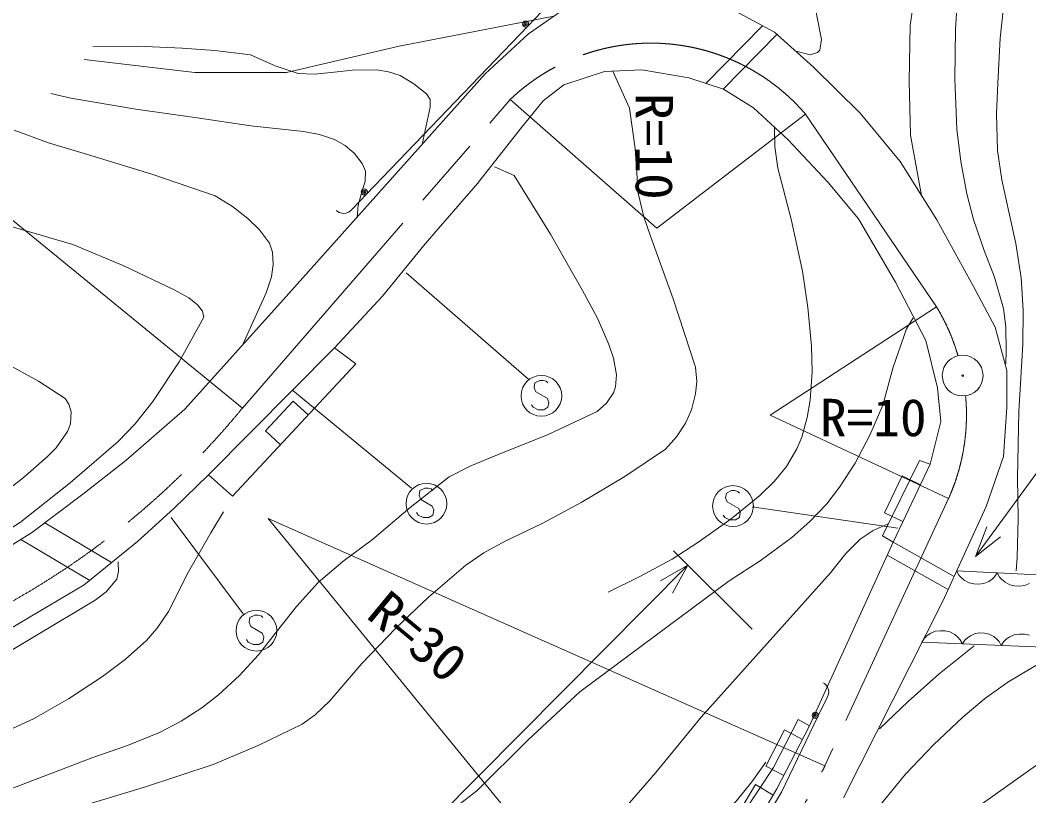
# Model space of a CAD drawing. Units: millimetres, scale not verified. Extents: x 40000 to 680000, y 20000 to 380000.
# Drawn here: x 208698 to 258182, y 281522 to 319555 of the extents above; entities that cross this region are included whole.
import ezdxf
from ezdxf.enums import TextEntityAlignment as Align

# ---------------------------------------------------------------- set-up
doc = ezdxf.new("R2010")
doc.units = ezdxf.units.MM
doc.header["$LTSCALE"] = 1000
doc.linetypes.add('CHAIN', pattern=[18.5, 12, -1.5, 3.5, -1.5])
for name, color, linetype, lineweight in [('M-BGD', 7, 'Continuous', 13), ('M-BGD-EXST', 7, 'Continuous', 13), ('M-BMK', 2, 'CHAIN', 13), ('M-BMK-SRVR', 3, 'Continuous', 13), ('M-STR-HTXT', 7, 'Continuous', 13)]:
    doc.layers.add(name, color=color, linetype=linetype, lineweight=lineweight)
doc.styles.add('ＭＳ ゴシック', font='')
doc.styles.get('ＭＳ ゴシック').set_extended_font_data('MS Gothic')

msp = doc.modelspace()

# ---------------------------------------------------------------- linework, layer by layer
at = {"layer": 'M-BGD'}
for p, q in [((234887, 319752), (227287, 318275)), ((234296, 319977), (233603, 319257)), ((233643, 318884), (235401, 320110)), ((243576, 320110), (245702, 318966)), ((233603, 319257), (225691, 311029)), ((245122, 319278), (242332, 316456)), ((231517, 316922), (233643, 318884)), ((245827, 318854), (243182, 316178)), ((245702, 318966), (247623, 317249)), ((227287, 318275), (221770, 316988)), ((217265, 316988), (211840, 317632)), ((247623, 317249), (249913, 315001)), ((221770, 316988), (217265, 316988)), ((221606, 305839), (231517, 316922)), ((235362, 316384), (237365, 317037)), ((237365, 317037), (239194, 317125)), ((239194, 317125), (241503, 316733)), ((241503, 316733), (243201, 316167)), ((234361, 315600), (235362, 316384)), ((243201, 316167), (244682, 315252)), ((233228, 314207), (234361, 315600)), ((244682, 315252), (246380, 313684)), ((249913, 315001), (251875, 312630)), ((231138, 311550), (233228, 314207)), ((246380, 313684), (248340, 311594)), ((251875, 312630), (253673, 309768)), ((228569, 308589), (231138, 311550)), ((248340, 311594), (249820, 309808)), ((225691, 311029), (224998, 310308)), ((224998, 310308), (224887, 310193)), ((224265, 310181), (224222, 310222)), ((224351, 310126), (224265, 310181)), ((224479, 310086), (224351, 310126)), ((224579, 310074), (224479, 310086)), ((224677, 310090), (224579, 310074)), ((224804, 310135), (224677, 310090)), ((224887, 310193), (224804, 310135)), ((249820, 309808), (251649, 306716)), ((253673, 309768), (255472, 306498)), ((226478, 306020), (228569, 308589)), ((251649, 306716), (253130, 303842)), ((255472, 306498), (256535, 304495)), ((216772, 300488), (221606, 305839)), ((224127, 303494), (226478, 306020)), ((256535, 304495), (257107, 302369)), ((253130, 303842), (253696, 301534)), ((217943, 297266), (224127, 303494)), ((224127, 303494), (225172, 302710)), ((225172, 302710), (219119, 296221)), ((257107, 302369), (257107, 300571)), ((253696, 301534), (253870, 299879)), ((222096, 300879), (220732, 299417)), ((222827, 300197), (222096, 300879)), ((213884, 297965), (216772, 300488)), ((257107, 300571), (256944, 298159)), ((253870, 299879), (253348, 297789)), ((220732, 299417), (221463, 298734)), ((211839, 296363), (213884, 297965)), ((250996, 294262), (252825, 297963)), ((252825, 297963), (253348, 297789)), ((256944, 298159), (256085, 295706)), ((253348, 297789), (251519, 293957)), ((217943, 297266), (216244, 295612)), ((219119, 296221), (217943, 297266)), ((251961, 297206), (251100, 295401)), ((252864, 296775), (251961, 297206)), ((209254, 294417), (211839, 296363)), ((216244, 295612), (214459, 294000)), ((256085, 295706), (253959, 291072)), ((251100, 295401), (252002, 294970)), ((209903, 294906), (213181, 292956)), ((206701, 292837), (209254, 294417)), ((208729, 294092), (212109, 292081)), ((214459, 294000), (211846, 291866)), ((251519, 293957), (247425, 284946)), ((251519, 293957), (250996, 294262)), ((254512, 292277), (251519, 293957)), ((254219, 291638), (251228, 293317)), ((254638, 292552), (276642, 291471)), ((254638, 292552), (254748, 292347)), ((256506, 292260), (256636, 292454)), ((256636, 292454), (256746, 292248)), ((254748, 292347), (254862, 292221)), ((254862, 292221), (255016, 292093)), ((255016, 292093), (255250, 291961)), ((255250, 291961), (255488, 291910)), ((255969, 291926), (256215, 292034)), ((256215, 292034), (256381, 292146)), ((256381, 292146), (256506, 292260)), ((256746, 292248), (256860, 292123)), ((256860, 292123), (257014, 291995)), ((257014, 291995), (257248, 291863)), ((211846, 291866), (209625, 290560)), ((255488, 291910), (255728, 291898)), ((255728, 291898), (255969, 291926)), ((257248, 291863), (257485, 291812)), ((257485, 291812), (257725, 291800)), ((257725, 291800), (257967, 291828)), ((257967, 291828), (258212, 291936)), ((253959, 291072), (249095, 281425)), ((209625, 290560), (207376, 289219)), ((253346, 289480), (253181, 289366)), ((253591, 289589), (253346, 289480)), ((253832, 289619), (253591, 289589)), ((254072, 289609), (253832, 289619)), ((254310, 289559), (254072, 289609)), ((254545, 289429), (254310, 289559)), ((255556, 289479), (255324, 289374)), ((255785, 289507), (255556, 289479)), ((256013, 289497), (255785, 289507)), ((256239, 289450), (256013, 289497)), ((253056, 289252), (252928, 289057)), ((276307, 288072), (252943, 289056)), ((253181, 289366), (253056, 289252)), ((254700, 289302), (254545, 289429)), ((254815, 289177), (254700, 289302)), ((254926, 288973), (254815, 289177)), ((255048, 289158), (254926, 288973)), ((255167, 289267), (255048, 289158)), ((255324, 289374), (255167, 289267)), ((256462, 289326), (256239, 289450)), ((256610, 289206), (256462, 289326)), ((256719, 289087), (256610, 289206)), ((256825, 288893), (256719, 289087)), ((256953, 289087), (256825, 288893)), ((257078, 289202), (256953, 289087)), ((257243, 289315), (257078, 289202)), ((257488, 289425), (257243, 289315)), ((257729, 289455), (257488, 289425)), ((257969, 289445), (257729, 289455)), ((258207, 289395), (257969, 289445)), ((248084, 287066), (248156, 287031)), ((248156, 287031), (248246, 286943)), ((248246, 286943), (248310, 286845)), ((248310, 286845), (248357, 286712)), ((248367, 286596), (248342, 286452)), ((248357, 286712), (248367, 286596)), ((248272, 286308), (247837, 285408)), ((248342, 286452), (248272, 286308)), ((245649, 282910), (246869, 285265)), ((247837, 285408), (246044, 281702)), ((246869, 285265), (247425, 284946)), ((246196, 284751), (245273, 282977)), ((247425, 284946), (245818, 281858)), ((247083, 284289), (246196, 284751)), ((244177, 280681), (245649, 282910)), ((245273, 282977), (246159, 282515)), ((244781, 282074), (243752, 280359)), ((245638, 281559), (244781, 282074)), ((245818, 281858), (244430, 279545)), ((246044, 281702), (244669, 279431))]:
    msp.add_line(p, q, dxfattribs=at)
for points in [[(256507, 327564), (255650, 324671), (254848, 321565), (254665, 320383), (254577, 319118), (254559, 316662), (254652, 314214), (254841, 312625), (255134, 311032), (255471, 309779), (255996, 308269), (256490, 306957), (256937, 305423), (257051, 304521), (257072, 303318), (257057, 302710)], [(258157, 326664), (257531, 323730), (256983, 320658), (256780, 318671), (256662, 316472), (256602, 314958), (256652, 313162), (256864, 311730), (257207, 310163), (257551, 308597), (257810, 306918), (257906, 305319), (257893, 303663), (257697, 300365), (257619, 297112), (257666, 295112), (257605, 293213), (257557, 292561)], [(252589, 320873), (252361, 319289), (252312, 316565), (252377, 313919), (252912, 310963)], [(247717, 320113), (247941, 318942), (248011, 318615), (247922, 318080), (247811, 317964), (247457, 317862), (246811, 318014)], [(212255, 318264), (214456, 318273), (216648, 318180), (218249, 318075), (219994, 317850), (221205, 317309), (222339, 316937), (223131, 316911), (223950, 316988), (224978, 317096), (226190, 317113), (226776, 317025), (227335, 316840), (228016, 316432), (228632, 315938), (228808, 315664), (228813, 315288), (228417, 313455)], [(211714, 281013), (214803, 281938), (218161, 283062), (220373, 283984), (222535, 285037), (223175, 285499), (223897, 286176), (225467, 288006), (227121, 289749), (228733, 291263), (230560, 292829), (231446, 293432), (232493, 294010), (234304, 294872), (236228, 295906), (238363, 297180), (240357, 298517), (240894, 299120), (241334, 299800), (241626, 300453), (241835, 301241), (241889, 301844), (241824, 302539), (240732, 305889), (239621, 308961), (239290, 309908), (239022, 311070), (238871, 313267), (238596, 315239), (237770, 317056)], [(225233, 309895), (225281, 310492), (225492, 311253), (225618, 311638), (225632, 312154), (225483, 312525), (225107, 313014), (224639, 313407), (224116, 313697), (223379, 313947), (222594, 314100), (220014, 314381), (217384, 314772), (214369, 315187), (211188, 315733), (210205, 315964)], [(245701, 314347), (245727, 313345), (245861, 312302), (246516, 309800), (247076, 307251), (247347, 305470), (247524, 303567), (247549, 302314), (247452, 300917), (247314, 300073), (247046, 299107), (246805, 298536), (246290, 297676), (245698, 296949), (244981, 296252), (243574, 295109), (241951, 293936), (240678, 293133), (239096, 292277), (237539, 291514)], [(208405, 314164), (210096, 313548), (211999, 312971), (215159, 312007), (218265, 310939), (219120, 310418), (219868, 309835), (220445, 309275), (220931, 308617), (221072, 308181), (221107, 307574), (221021, 306966), (220766, 306190), (219600, 303618)], [(207948, 281756), (212262, 283396), (213964, 283981), (215539, 284629), (216604, 285190), (217614, 285842), (218430, 286472), (219460, 287421), (220391, 288441), (221387, 289706), (222251, 290809), (223318, 291984), (224533, 293011), (225981, 294091), (227826, 295665), (229737, 297160), (230805, 297705), (232109, 298243), (234596, 299236), (237006, 300366), (237468, 300782), (237804, 301274), (237909, 301579), (237952, 302168), (237803, 302987), (237584, 303653), (237014, 304937), (236281, 306302), (234723, 309063), (232938, 311942), (231974, 312365)], [(203376, 291402), (204451, 292306), (205435, 293010), (207189, 293971), (208710, 294944), (211150, 296876), (213504, 298896), (214332, 299768), (215213, 300857), (216496, 302809), (217711, 304993), (217638, 305279), (217402, 305602), (216977, 305935), (216258, 306333), (213783, 307505), (211281, 308557), (205615, 310203)], [(189445, 287927), (198235, 291638), (201916, 293201), (205448, 294824), (206566, 295459), (207722, 296246), (208835, 297101), (210023, 298147), (210462, 298588), (211025, 299382), (211166, 299764), (211206, 300344), (211085, 300731), (210905, 301005), (209598, 301854), (208259, 302583), (206403, 303332), (204592, 304186), (203290, 304912), (201776, 305885), (200325, 307017)], [(223574, 278403), (225134, 278783), (226850, 279317), (227991, 279807), (229240, 280472), (230257, 281115), (231096, 281760), (233597, 284251), (236154, 286621), (243485, 292064), (244994, 293046), (246552, 294196), (247438, 294977), (248269, 295844), (248900, 296651), (249657, 297832), (250383, 299209), (251027, 300677), (251529, 302546), (252175, 304416), (252510, 304953)], [(200676, 281303), (209355, 285289), (211069, 286283), (212741, 287378), (213842, 288205), (214896, 289141), (215424, 289739), (215972, 290560), (216959, 292503), (218047, 294417), (218680, 295441)], [(251286, 294858), (250551, 294524), (249905, 294110), (249207, 293398), (248449, 292461), (242112, 285378), (239886, 282665), (237625, 280074), (236310, 279071), (234936, 278152), (234025, 277743), (232991, 277397), (231256, 276917), (229598, 276560), (228091, 276302), (226362, 276121), (224364, 276019), (222491, 275827), (220049, 275436), (217499, 274912), (215867, 274471), (214163, 273898), (212070, 273097)], [(204162, 286205), (212371, 291109), (212911, 291530), (213436, 292149), (213525, 292516), (213506, 292922), (213498, 292987)], [(235436, 266996), (236818, 267231), (238067, 267560), (239186, 267999), (240194, 268507), (242631, 270031), (245116, 271714), (246399, 272708), (247752, 273897), (250199, 276445), (252633, 278821), (260304, 284273), (261745, 285025), (263413, 286078), (263725, 286573), (263907, 287154), (263921, 287405), (263785, 287977), (263481, 288580)], [(259957, 288629), (258524, 287908), (257146, 287101), (256014, 286280), (254941, 285375), (253509, 284029), (252126, 282585), (249630, 279526)], [(255503, 288874), (253787, 287497), (252256, 286143), (250853, 284811)], [(212797, 271320), (214679, 272010), (216779, 272658), (218285, 272986), (219869, 273226), (222365, 273469), (224897, 273611), (227487, 273690), (230058, 273897), (231429, 274188), (232596, 274548), (234269, 275214), (235891, 275967), (237493, 276790), (239156, 277764), (241138, 279117), (243210, 280665), (243837, 281280), (244596, 282207), (245284, 283170)]]:
    msp.add_lwpolyline(points, dxfattribs=at)
for centre, radius in [((233494, 319361), 150), ((233494, 319361), 90), ((233494, 319361), 30), ((225583, 311133), 150), ((225583, 311133), 90), ((225583, 311133), 30), ((247702, 285473), 150), ((247702, 285473), 90), ((247702, 285473), 30)]:
    msp.add_circle(centre, radius, dxfattribs=at)
at = {"layer": 'M-BGD-EXST'}
for p, q in [((233670, 301918), (227641, 307160)), ((234189, 301894), (233949, 301774)), ((234349, 301894), (234189, 301894)), ((234509, 301854), (234349, 301894)), ((234589, 301774), (234509, 301854)), ((227903, 296609), (222071, 301393)), ((233949, 301774), (233909, 301534)), ((233909, 301534), (233989, 301334)), ((233989, 301334), (234549, 301014)), ((234549, 301014), (234629, 300814)), ((233869, 300574), (233789, 300694)), ((234109, 300454), (233869, 300574)), ((234389, 300454), (234109, 300454)), ((234589, 300574), (234389, 300454)), ((234629, 300814), (234589, 300574)), ((228309, 296487), (228269, 296247)), ((228549, 296607), (228309, 296487)), ((228709, 296607), (228549, 296607)), ((228869, 296567), (228709, 296607)), ((228949, 296487), (228869, 296567)), ((243588, 296490), (243348, 296370)), ((243748, 296490), (243588, 296490)), ((243908, 296450), (243748, 296490)), ((243988, 296370), (243908, 296450)), ((228269, 296247), (228349, 296047)), ((228349, 296047), (228909, 295727)), ((243348, 296370), (243308, 296130)), ((243308, 296130), (243388, 295930)), ((243388, 295930), (243948, 295610)), ((228909, 295727), (228989, 295527)), ((228989, 295527), (228949, 295287)), ((243948, 295610), (244028, 295410)), ((244614, 295692), (251757, 294643)), ((219646, 290449), (216107, 295168)), ((228229, 295287), (228149, 295407)), ((228469, 295167), (228229, 295287)), ((228749, 295167), (228469, 295167)), ((228949, 295287), (228749, 295167)), ((243268, 295170), (243188, 295290)), ((243508, 295050), (243268, 295170)), ((243788, 295050), (243508, 295050)), ((243988, 295170), (243788, 295050)), ((244028, 295410), (243988, 295170)), ((219967, 290260), (219927, 290020)), ((219927, 290020), (220007, 289820)), ((220207, 290380), (219967, 290260)), ((220367, 290380), (220207, 290380)), ((220527, 290340), (220367, 290380)), ((220607, 290260), (220527, 290340)), ((220007, 289820), (220567, 289500)), ((220567, 289500), (220647, 289300)), ((219887, 289060), (219807, 289180)), ((220127, 288940), (219887, 289060)), ((220607, 289060), (220407, 288940)), ((220647, 289300), (220607, 289060)), ((220407, 288940), (220127, 288940))]:
    msp.add_line(p, q, dxfattribs=at)
for centre in [(234269, 301134), (228629, 295847), (243668, 295730), (220287, 289620)]:
    msp.add_circle(centre, 1000, dxfattribs=at)
at = {"layer": 'M-BMK'}
for p, q in [((219607, 300538), (232740, 315664)), ((247228, 314947), (253650, 305507)), ((254242, 296098), (248178, 282989))]:
    msp.add_line(p, q, dxfattribs=at)
for centre, radius, start, end in [((239644, 308429), 10000, 40.6753, 133.6588), ((245101, 300319), 10000, 16.1443, 31.2503), ((245123, 300203), 10000, 335.766, 5.3601), ((188688, 325916), 40000, 263.4253, 320.6207), ((221289, 296291), 30000, 307.2454, 333.6778)]:
    msp.add_arc(centre, radius, start, end, dxfattribs=at)
at = {"layer": 'M-BMK-SRVR'}
for radius in [1000, 40]:
    msp.add_circle((254937, 302127), radius, dxfattribs=at)
at = {"layer": 'M-STR-HTXT'}
for p, q in [((219607, 300538), (196321, 319538)), ((232740, 315664), (239939, 309361)), ((239939, 309361), (247228, 314947)), ((255574, 293258), (271025, 314427)), ((253650, 305507), (245495, 300190)), ((245495, 300190), (254242, 296098)), ((248178, 282989), (220865, 295117)), ((220865, 295117), (239446, 272410)), ((255574, 293258), (256119, 294718)), ((256797, 294222), (255574, 293258)), ((240752, 293531), (244610, 289693)), ((219583, 270828), (241461, 292826)), ((240105, 292058), (241461, 292826)), ((241461, 292826), (240701, 291466))]:
    msp.add_line(p, q, dxfattribs=at)

# ---------------------------------------------------------------- texts
at = {"layer": 'M-STR-HTXT', "style": 'ＭＳ ゴシック', "width": 1.05}
for s, rotation, p in [('R=10', 270, (238345, 315987)), ('R=30', 320.4, (225255, 289874))]:
    msp.add_text(s, height=1833, rotation=rotation, dxfattribs=at).set_placement(p, align=Align.BOTTOM_LEFT)
msp.add_text('R=10', height=1833, dxfattribs=at).set_placement((247932, 298605), align=Align.BOTTOM_LEFT)

doc.saveas('drawing.dxf')
